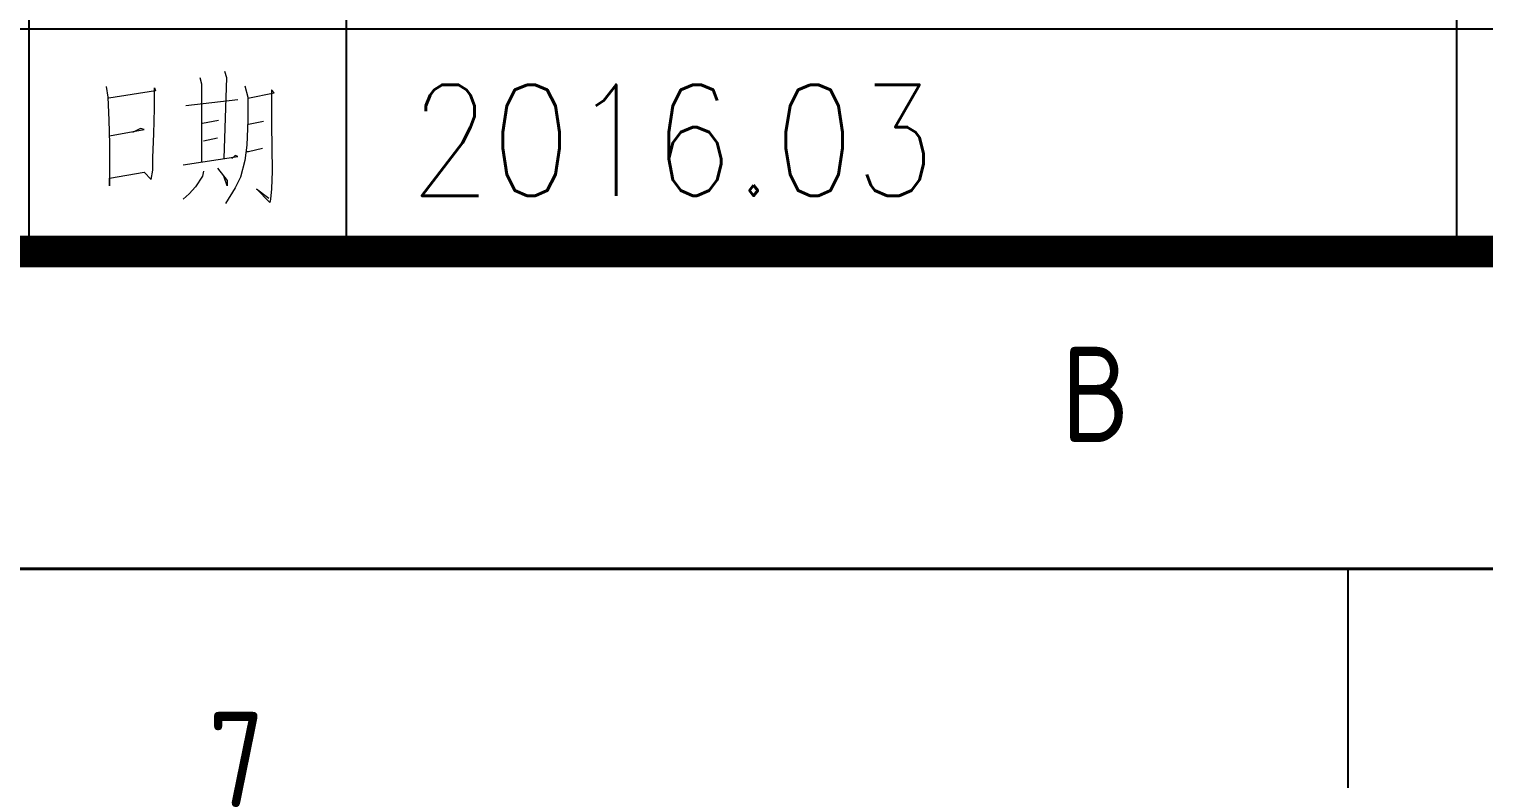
# Model space of a CAD drawing. Extents: x 238398 to 585159, y -66832 to 191741.
# Drawn here: x 409834 to 414420, y 21619 to 23980 of the extents above; entities that cross this region are included whole.
import ezdxf
from ezdxf.enums import TextEntityAlignment as Align

# ---------------------------------------------------------------- set-up
doc = ezdxf.new("R2010")
doc.units = 0
doc.header["$LTSCALE"] = 1000
doc.header["$MEASUREMENT"] = 0
doc.styles.get("Standard").update_dxf_attribs({"font": 'gbenor.shx', "bigfont": 'gbcbig.shx'})
doc.styles.add('TK', font='GEDITXT.SHX', dxfattribs={"width": 0.85, "height": 3.5, "bigfont": 'hztxt1.shx'})

# ---------------------------------------------------------------- blocks, each defined once
blk = doc.blocks.new('GEDI_WK_A1_V')
at = {"color": 3}
for points, const_width in [([(0, 841), (0, 0), (594, 0), (594, 841)], 0.1), ([(10, 816), (10, 10), (584, 10), (584, 816)], 1)]:
    blk.add_lwpolyline(points, close=True, dxfattribs=dict(at, const_width=const_width))
blk.add_text('B', height=3, dxfattribs=at).set_placement((482.625, 4), align=Align.CENTER)
blk = doc.blocks.new('GEDI_TQ_2012')
at = {"color": 2}
for p, q in [((-90, 0), (-90, 40)), ((-135, 0), (-135, 28)), ((-125, 0), (-125, 28)), ((0, 7), (-180, 7))]:
    blk.add_line(p, q, dxfattribs=at)
at = {"color": 7}
blk.add_line((0, 0), (-180, 0), dxfattribs=at)
at = {"color": 7, "lineweight": 0}
for points in [[(-128.839, 5.674), (-128.777, 5.478), (-128.863, 2.922)], [(-132.575, 5.188), (-132.521, 4.858), (-132.489, 4.137), (-132.466, 3.384), (-132.466, 3.282), (-132.466, 2.757), (-132.466, 2.067), (-132.466, 2.302), (-131.376, 2.498), (-131.156, 2.263), (-131.101, 2.561), (-131.101, 2.953), (-131.07, 3.706), (-131.046, 4.498), (-131.046, 5.149), (-131.015, 5.055), (-132.489, 4.827)], [(-129.616, 5.478), (-129.561, 5.282), (-129.561, 2.827)], [(-128.196, 5.219), (-128.11, 4.858), (-128.11, 4.137), (-128.142, 3.345), (-128.196, 2.859), (-128.338, 2.333), (-128.502, 2.004), (-128.808, 1.51)], [(-128.11, 4.827), (-127.279, 4.992), (-127.357, 5.086), (-127.357, 4.066), (-127.357, 4.004), (-127.334, 2.529), (-127.357, 1.973), (-127.389, 1.643), (-127.412, 1.541), (-127.836, 1.973), (-127.444, 1.675)], [(-130.063, 4.592), (-128.416, 4.788)], [(-129.53, 4.035), (-129.028, 4.137)], [(-132.466, 3.643), (-131.376, 3.839), (-131.493, 3.87), (-131.736, 3.745)], [(-128.087, 4.004), (-127.608, 4.106)], [(-129.506, 3.478), (-129.059, 3.58)], [(-128.142, 3.149), (-128.087, 3.149), (-127.64, 3.251)], [(-130.141, 2.725), (-128.416, 2.984), (-128.502, 3.023), (-128.612, 2.922)], [(-129.506, 2.529), (-129.53, 2.365), (-129.757, 2.035), (-129.953, 1.808), (-130.141, 1.643)], [(-129.059, 2.624), (-128.753, 2.231), (-128.753, 2.067), (-128.863, 2.365)]]:
    blk.add_lwpolyline(points, dxfattribs=at)
blk.add_text('445566', height=0.0001).set_placement((-132.466, 2.302))
blk = doc.blocks.new('CEEC_TK_A1_V')
for name, p in [('GEDI_WK_A1_V', (0, 0)), ('GEDI_TQ_2012', (584, 10))]:
    blk.add_blockref(name, p)
at = {"style": 'TK', "width": 0.85}
for tag, height, p in [('PROJECTNAME', 4.75, (529, 44)), ('PHASE', 4, (571, 44)), ('DRAWINGNAME', 4.75, (539, 31))]:
    blk.add_attdef(tag, text='', height=height, dxfattribs=at).set_placement(p, align=Align.MIDDLE_CENTER)
for tag, p, height in [('APPROVE', (416, 32.75), 3.5), ('DESIGN', (461, 32.75), 3.5), ('REVIEW1', (416, 25.75), 3.5), ('DRAW', (461, 25.75), 3.5), ('DRAWINGNUMBER', (511, 18.5), 4), ('REVIEW2', (416, 18.75), 3.5), ('PROPORTION', (461, 18.75), 3.5), ('CHECK', (416, 11.75), 3.5), ('DATE', (461, 11.75), 3.5), ('VERSION', (577, 11.75), 3.5)]:
    blk.add_attdef(tag, p, '', height=height, dxfattribs=at)
blk = doc.blocks.new('GEDI_WK_A1')
at = {"color": 3}
blk.add_line((490.583, 584), (490.583, 594), dxfattribs=at)
at = {"color": 3, "const_width": 0.1}
blk.add_lwpolyline([(0, 0), (841, 0), (841, 594), (0, 594)], close=True, dxfattribs=at)
at = {"color": 3}
blk.add_text('7', height=3, dxfattribs=at).set_placement((455.542, 588), align=Align.MIDDLE)
blk = doc.blocks.new('CEEC_TK_A1')
blk.add_blockref('GEDI_WK_A1', (0, 0))
at = {"style": 'TK', "width": 0.85}
for tag, height, p in [('PROJECTNAME', 4.75, (776, 44)), ('PHASE', 4, (818, 44)), ('DRAWINGNAME', 4.75, (786, 31))]:
    blk.add_attdef(tag, text='', height=height, dxfattribs=at).set_placement(p, align=Align.MIDDLE_CENTER)
for tag, p, height in [('APPROVE', (663, 32.75), 3.5), ('DESIGN', (708, 32.75), 3.5), ('REVIEW1', (663, 25.75), 3.5), ('DRAW', (708, 25.75), 3.5), ('DRAWINGNUMBER', (758, 18.5), 4), ('REVIEW2', (663, 18.75), 3.5), ('PROPORTION', (708, 18.75), 3.5), ('CHECK', (663, 11.75), 3.5), ('DATE', (708, 11.75), 3.5), ('VERSION', (824, 11.75), 3.5)]:
    blk.add_attdef(tag, p, '', height=height, dxfattribs=at)

msp = doc.modelspace()

# ---------------------------------------------------------------- block references
ref = msp.add_blockref('CEEC_TK_A1_V', (364934.5, 22280.2), dxfattribs=dict(xscale=100, yscale=100, zscale=100))
ref.add_attrib('DATE', '2016.03', (411034.5, 23455.2), dxfattribs={"height": 350, "style": 'TK', "width": 0.85})
at = {"xscale": 100, "yscale": 100, "zscale": 100}
msp.add_blockref('CEEC_TK_A1', (364934.5, -37119.8), dxfattribs=at)

doc.saveas('drawing.dxf')
